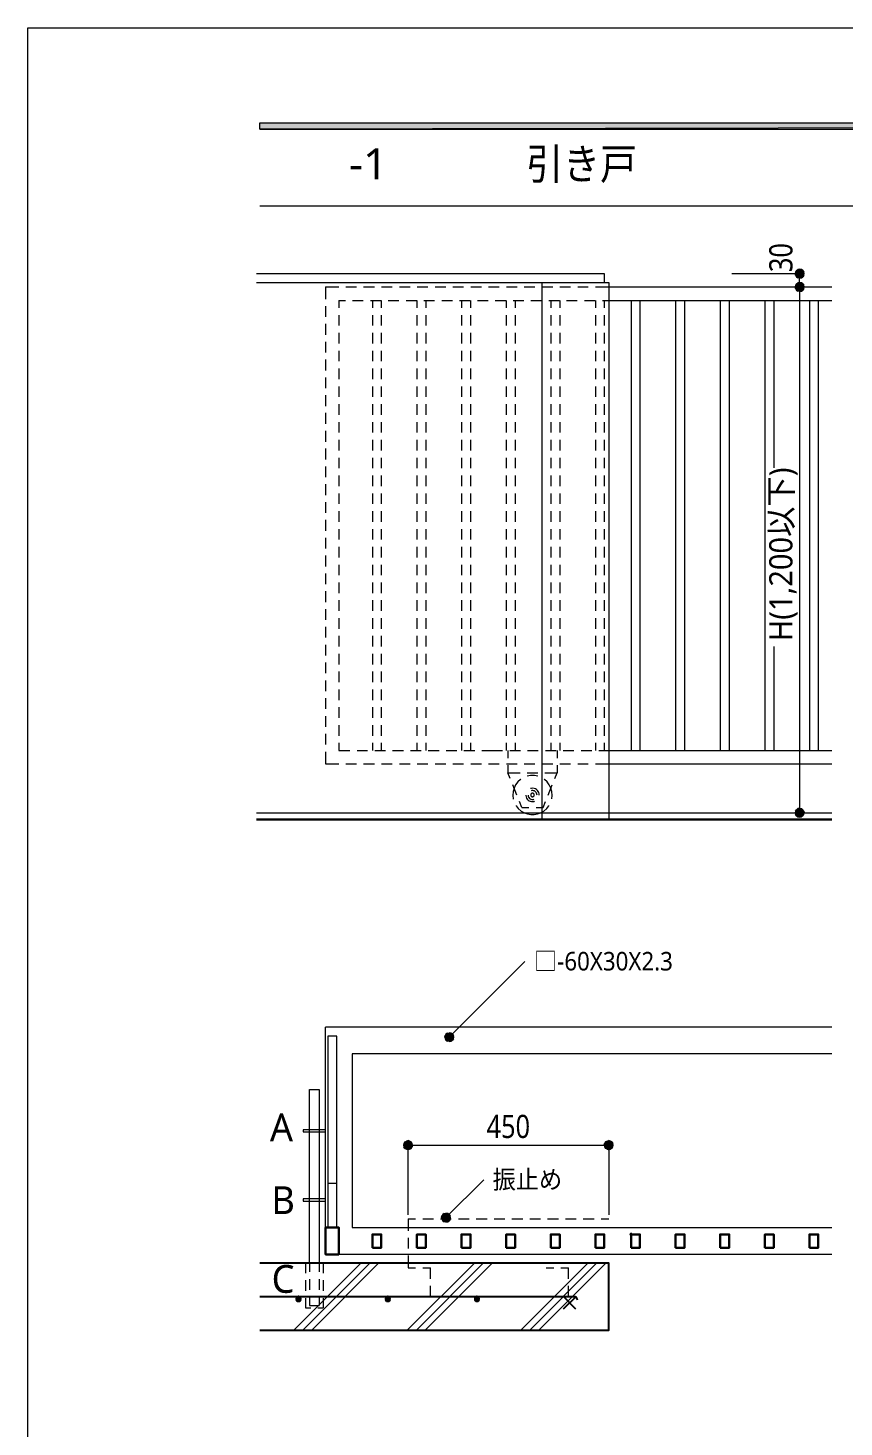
# Model space of a CAD drawing. Header units: millimetres. Extents: x 0 to 420, y 0 to 297.
# Drawn here: x 0.2 to 91.7, y 140 to 297 of the extents above; entities that cross this region are included whole.
import ezdxf
from ezdxf.enums import TextEntityAlignment as Align

# ---------------------------------------------------------------- set-up
doc = ezdxf.new("R2010")
doc.units = ezdxf.units.MM
doc.styles.add('kst32b', font='NotoSansJP-Variable.ttf')

msp = doc.modelspace()

# ---------------------------------------------------------------- hatches: boundary and pattern name
h = msp.add_hatch(color=7)
h.paths.add_polyline_path([(394.17, 285.62), (394.17, 286.32), (26.18, 285.62), (394.17, 285.62)])
h.paths.add_polyline_path([(394.17, 286.32), (26.18, 285.62), (26.18, 286.32), (394.17, 286.32)])
h = msp.add_hatch(color=7)
h.paths.add_polyline_path([(86.23, 269.6), (86.19, 269.41), (86.7, 269.41), (86.23, 269.6)])
h.paths.add_polyline_path([(86.19, 269.41), (86.7, 269.41), (86.23, 269.22), (86.19, 269.41)])
h.paths.add_polyline_path([(86.7, 269.41), (86.23, 269.22), (86.34, 269.05), (86.7, 269.41)])
h = msp.add_hatch(color=7)
h.paths.add_polyline_path([(86.7, 269.9), (86.51, 269.88), (86.7, 269.41), (86.7, 269.9)])
h.paths.add_polyline_path([(86.51, 269.88), (86.7, 269.41), (86.34, 269.77), (86.51, 269.88)])
h.paths.add_polyline_path([(86.7, 269.41), (86.34, 269.77), (86.23, 269.6), (86.7, 269.41)])
h = msp.add_hatch(color=7)
h.paths.add_polyline_path([(86.34, 269.05), (86.51, 268.94), (86.7, 269.41), (86.34, 269.05)])
h.paths.add_polyline_path([(86.51, 268.94), (86.7, 269.41), (86.7, 268.9), (86.51, 268.94)])
h.paths.add_polyline_path([(86.7, 269.41), (86.7, 268.9), (86.89, 268.94), (86.7, 269.41)])
for points in [[(86.89, 269.88), (86.7, 269.9), (86.7, 269.41), (86.89, 269.88)], [(86.89, 268.37), (86.7, 268.41), (86.7, 267.91), (86.89, 268.37)], [(86.51, 208.45), (86.7, 208.41), (86.7, 208.92), (86.51, 208.45)], [(46.95, 183.56), (47.05, 183.39), (47.41, 183.75), (46.95, 183.56)], [(42.33, 171.81), (42.29, 171.62), (42.8, 171.62), (42.33, 171.81)], [(65.76, 171.43), (65.81, 171.62), (65.3, 171.62), (65.76, 171.43)], [(46.59, 163.3), (46.69, 163.13), (47.05, 163.49), (46.59, 163.3)], [(67.8, 161.73), (67.73, 161.71), (67.69, 161.67), (67.67, 161.61), (67.69, 161.54), (67.73, 161.5), (67.8, 161.48), (67.86, 161.5), (67.9, 161.54), (67.92, 161.61), (67.9, 161.67), (67.86, 161.71), (67.8, 161.73)]]:
    msp.add_hatch(color=7).paths.add_polyline_path(points)
h = msp.add_hatch(color=7)
h.paths.add_polyline_path([(87.21, 269.41), (87.16, 269.6), (86.7, 269.41), (87.21, 269.41)])
h.paths.add_polyline_path([(87.16, 269.6), (86.7, 269.41), (87.06, 269.77), (87.16, 269.6)])
h.paths.add_polyline_path([(86.7, 269.41), (87.06, 269.77), (86.89, 269.88), (86.7, 269.41)])
h = msp.add_hatch(color=7)
h.paths.add_polyline_path([(86.89, 268.94), (87.06, 269.05), (86.7, 269.41), (86.89, 268.94)])
h.paths.add_polyline_path([(87.06, 269.05), (86.7, 269.41), (87.16, 269.22), (87.06, 269.05)])
h.paths.add_polyline_path([(86.7, 269.41), (87.16, 269.22), (87.21, 269.41), (86.7, 269.41)])
h = msp.add_hatch(color=7)
h.paths.add_polyline_path([(86.23, 268.1), (86.19, 267.91), (86.7, 267.91), (86.23, 268.1)])
h.paths.add_polyline_path([(86.19, 267.91), (86.7, 267.91), (86.23, 267.72), (86.19, 267.91)])
h.paths.add_polyline_path([(86.7, 267.91), (86.23, 267.72), (86.34, 267.55), (86.7, 267.91)])
h = msp.add_hatch(color=7)
h.paths.add_polyline_path([(86.7, 268.41), (86.51, 268.37), (86.7, 267.91), (86.7, 268.41)])
h.paths.add_polyline_path([(86.51, 268.37), (86.7, 267.91), (86.34, 268.27), (86.51, 268.37)])
h.paths.add_polyline_path([(86.7, 267.91), (86.34, 268.27), (86.23, 268.1), (86.7, 267.91)])
h = msp.add_hatch(color=7)
h.paths.add_polyline_path([(86.34, 267.55), (86.51, 267.44), (86.7, 267.91), (86.34, 267.55)])
h.paths.add_polyline_path([(86.51, 267.44), (86.7, 267.91), (86.7, 267.4), (86.51, 267.44)])
h.paths.add_polyline_path([(86.7, 267.91), (86.7, 267.4), (86.89, 267.44), (86.7, 267.91)])
h = msp.add_hatch(color=7)
h.paths.add_polyline_path([(87.21, 267.91), (87.16, 268.1), (86.7, 267.91), (87.21, 267.91)])
h.paths.add_polyline_path([(87.16, 268.1), (86.7, 267.91), (87.06, 268.27), (87.16, 268.1)])
h.paths.add_polyline_path([(86.7, 267.91), (87.06, 268.27), (86.89, 268.37), (86.7, 267.91)])
h = msp.add_hatch(color=7)
h.paths.add_polyline_path([(86.89, 267.44), (87.06, 267.55), (86.7, 267.91), (86.89, 267.44)])
h.paths.add_polyline_path([(87.06, 267.55), (86.7, 267.91), (87.16, 267.72), (87.06, 267.55)])
h.paths.add_polyline_path([(86.7, 267.91), (87.16, 267.72), (87.21, 267.91), (86.7, 267.91)])
h = msp.add_hatch(color=7)
h.paths.add_polyline_path([(86.51, 209.38), (86.34, 209.25), (86.7, 208.92), (86.51, 209.38)])
h.paths.add_polyline_path([(86.34, 209.25), (86.7, 208.92), (86.23, 209.11), (86.34, 209.25)])
h.paths.add_polyline_path([(86.7, 208.92), (86.23, 209.11), (86.19, 208.92), (86.7, 208.92)])
h = msp.add_hatch(color=7)
h.paths.add_polyline_path([(86.19, 208.92), (86.23, 208.72), (86.7, 208.92), (86.19, 208.92)])
h.paths.add_polyline_path([(86.23, 208.72), (86.7, 208.92), (86.34, 208.56), (86.23, 208.72)])
h.paths.add_polyline_path([(86.7, 208.92), (86.34, 208.56), (86.51, 208.45), (86.7, 208.92)])
h = msp.add_hatch(color=7)
h.paths.add_polyline_path([(87.06, 209.25), (86.89, 209.38), (86.7, 208.92), (87.06, 209.25)])
h.paths.add_polyline_path([(86.89, 209.38), (86.7, 208.92), (86.7, 209.4), (86.89, 209.38)])
h.paths.add_polyline_path([(86.7, 208.92), (86.7, 209.4), (86.51, 209.38), (86.7, 208.92)])
h = msp.add_hatch(color=7)
h.paths.add_polyline_path([(87.16, 208.72), (87.21, 208.92), (86.7, 208.92), (87.16, 208.72)])
h.paths.add_polyline_path([(87.21, 208.92), (86.7, 208.92), (87.16, 209.11), (87.21, 208.92)])
h.paths.add_polyline_path([(86.7, 208.92), (87.16, 209.11), (87.06, 209.25), (86.7, 208.92)])
h = msp.add_hatch(color=7)
h.paths.add_polyline_path([(86.7, 208.41), (86.89, 208.45), (86.7, 208.92), (86.7, 208.41)])
h.paths.add_polyline_path([(86.89, 208.45), (86.7, 208.92), (87.06, 208.56), (86.89, 208.45)])
h.paths.add_polyline_path([(86.7, 208.92), (87.06, 208.56), (87.16, 208.72), (86.7, 208.92)])
h = msp.add_hatch(color=7)
h.paths.add_polyline_path([(47.05, 184.09), (46.95, 183.94), (47.41, 183.75), (47.05, 184.09)])
h.paths.add_polyline_path([(46.95, 183.94), (47.41, 183.75), (46.91, 183.75), (46.95, 183.94)])
h.paths.add_polyline_path([(47.41, 183.75), (46.91, 183.75), (46.95, 183.56), (47.41, 183.75)])
h = msp.add_hatch(color=7)
h.paths.add_polyline_path([(47.6, 184.19), (47.41, 184.23), (47.41, 183.75), (47.6, 184.19)])
h.paths.add_polyline_path([(47.41, 184.23), (47.41, 183.75), (47.22, 184.19), (47.41, 184.23)])
h.paths.add_polyline_path([(47.41, 183.75), (47.22, 184.19), (47.05, 184.09), (47.41, 183.75)])
h = msp.add_hatch(color=7)
h.paths.add_polyline_path([(47.05, 183.39), (47.22, 183.28), (47.41, 183.75), (47.05, 183.39)])
h.paths.add_polyline_path([(47.22, 183.28), (47.41, 183.75), (47.41, 183.24), (47.22, 183.28)])
h.paths.add_polyline_path([(47.41, 183.75), (47.41, 183.24), (47.6, 183.28), (47.41, 183.75)])
h = msp.add_hatch(color=7)
h.paths.add_polyline_path([(47.92, 183.75), (47.88, 183.94), (47.41, 183.75), (47.92, 183.75)])
h.paths.add_polyline_path([(47.88, 183.94), (47.41, 183.75), (47.77, 184.09), (47.88, 183.94)])
h.paths.add_polyline_path([(47.41, 183.75), (47.77, 184.09), (47.6, 184.19), (47.41, 183.75)])
h = msp.add_hatch(color=7)
h.paths.add_polyline_path([(47.6, 183.28), (47.77, 183.39), (47.41, 183.75), (47.6, 183.28)])
h.paths.add_polyline_path([(47.77, 183.39), (47.41, 183.75), (47.88, 183.56), (47.77, 183.39)])
h.paths.add_polyline_path([(47.41, 183.75), (47.88, 183.56), (47.92, 183.75), (47.41, 183.75)])
h = msp.add_hatch(color=7)
h.paths.add_polyline_path([(42.29, 171.62), (42.33, 171.43), (42.8, 171.62), (42.29, 171.62)])
h.paths.add_polyline_path([(42.33, 171.43), (42.8, 171.62), (42.44, 171.26), (42.33, 171.43)])
h.paths.add_polyline_path([(42.8, 171.62), (42.44, 171.26), (42.61, 171.15), (42.8, 171.62)])
h = msp.add_hatch(color=7)
h.paths.add_polyline_path([(42.8, 172.13), (42.61, 172.08), (42.8, 171.62), (42.8, 172.13)])
h.paths.add_polyline_path([(42.61, 172.08), (42.8, 171.62), (42.44, 171.98), (42.61, 172.08)])
h.paths.add_polyline_path([(42.8, 171.62), (42.44, 171.98), (42.33, 171.81), (42.8, 171.62)])
h = msp.add_hatch(color=7)
h.paths.add_polyline_path([(42.61, 171.15), (42.8, 171.11), (42.8, 171.62), (42.61, 171.15)])
h.paths.add_polyline_path([(42.8, 171.11), (42.8, 171.62), (42.99, 171.15), (42.8, 171.11)])
h.paths.add_polyline_path([(42.8, 171.62), (42.99, 171.15), (43.16, 171.26), (42.8, 171.62)])
h = msp.add_hatch(color=7)
h.paths.add_polyline_path([(43.26, 171.81), (43.16, 171.98), (42.8, 171.62), (43.26, 171.81)])
h.paths.add_polyline_path([(43.16, 171.98), (42.8, 171.62), (42.99, 172.08), (43.16, 171.98)])
h.paths.add_polyline_path([(42.8, 171.62), (42.99, 172.08), (42.8, 172.13), (42.8, 171.62)])
h = msp.add_hatch(color=7)
h.paths.add_polyline_path([(43.16, 171.26), (43.26, 171.43), (42.8, 171.62), (43.16, 171.26)])
h.paths.add_polyline_path([(43.26, 171.43), (42.8, 171.62), (43.31, 171.62), (43.26, 171.43)])
h.paths.add_polyline_path([(42.8, 171.62), (43.31, 171.62), (43.26, 171.81), (42.8, 171.62)])
h = msp.add_hatch(color=7)
h.paths.add_polyline_path([(64.94, 171.98), (64.83, 171.81), (65.3, 171.62), (64.94, 171.98)])
h.paths.add_polyline_path([(64.83, 171.81), (65.3, 171.62), (64.79, 171.62), (64.83, 171.81)])
h.paths.add_polyline_path([(65.3, 171.62), (64.79, 171.62), (64.83, 171.43), (65.3, 171.62)])
h = msp.add_hatch(color=7)
h.paths.add_polyline_path([(64.83, 171.43), (64.94, 171.26), (65.3, 171.62), (64.83, 171.43)])
h.paths.add_polyline_path([(64.94, 171.26), (65.3, 171.62), (65.11, 171.15), (64.94, 171.26)])
h.paths.add_polyline_path([(65.3, 171.62), (65.11, 171.15), (65.3, 171.11), (65.3, 171.62)])
h = msp.add_hatch(color=7)
h.paths.add_polyline_path([(65.49, 172.08), (65.3, 172.13), (65.3, 171.62), (65.49, 172.08)])
h.paths.add_polyline_path([(65.3, 172.13), (65.3, 171.62), (65.11, 172.08), (65.3, 172.13)])
h.paths.add_polyline_path([(65.3, 171.62), (65.11, 172.08), (64.94, 171.98), (65.3, 171.62)])
h = msp.add_hatch(color=7)
h.paths.add_polyline_path([(65.81, 171.62), (65.76, 171.81), (65.3, 171.62), (65.81, 171.62)])
h.paths.add_polyline_path([(65.76, 171.81), (65.3, 171.62), (65.66, 171.98), (65.76, 171.81)])
h.paths.add_polyline_path([(65.3, 171.62), (65.66, 171.98), (65.49, 172.08), (65.3, 171.62)])
h = msp.add_hatch(color=7)
h.paths.add_polyline_path([(65.3, 171.11), (65.49, 171.15), (65.3, 171.62), (65.3, 171.11)])
h.paths.add_polyline_path([(65.49, 171.15), (65.3, 171.62), (65.66, 171.26), (65.49, 171.15)])
h.paths.add_polyline_path([(65.3, 171.62), (65.66, 171.26), (65.76, 171.43), (65.3, 171.62)])
h = msp.add_hatch(color=7)
h.paths.add_polyline_path([(46.69, 163.85), (46.59, 163.68), (47.05, 163.49), (46.69, 163.85)])
h.paths.add_polyline_path([(46.59, 163.68), (47.05, 163.49), (46.55, 163.49), (46.59, 163.68)])
h.paths.add_polyline_path([(47.05, 163.49), (46.55, 163.49), (46.59, 163.3), (47.05, 163.49)])
h = msp.add_hatch(color=7)
h.paths.add_polyline_path([(47.24, 163.96), (47.05, 164), (47.05, 163.49), (47.24, 163.96)])
h.paths.add_polyline_path([(47.05, 164), (47.05, 163.49), (46.86, 163.96), (47.05, 164)])
h.paths.add_polyline_path([(47.05, 163.49), (46.86, 163.96), (46.69, 163.85), (47.05, 163.49)])
h = msp.add_hatch(color=7)
h.paths.add_polyline_path([(46.69, 163.13), (46.86, 163.03), (47.05, 163.49), (46.69, 163.13)])
h.paths.add_polyline_path([(46.86, 163.03), (47.05, 163.49), (47.05, 162.98), (46.86, 163.03)])
h.paths.add_polyline_path([(47.05, 163.49), (47.05, 162.98), (47.24, 163.03), (47.05, 163.49)])
h = msp.add_hatch(color=7)
h.paths.add_polyline_path([(47.54, 163.49), (47.52, 163.68), (47.05, 163.49), (47.54, 163.49)])
h.paths.add_polyline_path([(47.52, 163.68), (47.05, 163.49), (47.39, 163.85), (47.52, 163.68)])
h.paths.add_polyline_path([(47.05, 163.49), (47.39, 163.85), (47.24, 163.96), (47.05, 163.49)])
h = msp.add_hatch(color=7)
h.paths.add_polyline_path([(47.24, 163.03), (47.39, 163.13), (47.05, 163.49), (47.24, 163.03)])
h.paths.add_polyline_path([(47.39, 163.13), (47.05, 163.49), (47.52, 163.3), (47.39, 163.13)])
h.paths.add_polyline_path([(47.05, 163.49), (47.52, 163.3), (47.54, 163.49), (47.05, 163.49)])
h = msp.add_hatch(color=7)
h.paths.add_polyline_path([(30.52, 154.66), (30.37, 154.62), (30.52, 154.37), (30.52, 154.66)])
h.paths.add_polyline_path([(30.37, 154.62), (30.52, 154.37), (30.27, 154.52), (30.37, 154.62)])
h.paths.add_polyline_path([(30.52, 154.37), (30.27, 154.52), (30.23, 154.37), (30.52, 154.37)])
h = msp.add_hatch(color=7)
h.paths.add_polyline_path([(30.23, 154.37), (30.27, 154.22), (30.52, 154.37), (30.23, 154.37)])
h.paths.add_polyline_path([(30.27, 154.22), (30.52, 154.37), (30.37, 154.09), (30.27, 154.22)])
h.paths.add_polyline_path([(30.52, 154.37), (30.37, 154.09), (30.52, 154.07), (30.52, 154.37)])
h = msp.add_hatch(color=7)
h.paths.add_polyline_path([(30.82, 154.37), (30.78, 154.52), (30.52, 154.37), (30.82, 154.37)])
h.paths.add_polyline_path([(30.78, 154.52), (30.52, 154.37), (30.67, 154.62), (30.78, 154.52)])
h.paths.add_polyline_path([(30.52, 154.37), (30.67, 154.62), (30.52, 154.66), (30.52, 154.37)])
h = msp.add_hatch(color=7)
h.paths.add_polyline_path([(30.52, 154.07), (30.67, 154.09), (30.52, 154.37), (30.52, 154.07)])
h.paths.add_polyline_path([(30.67, 154.09), (30.52, 154.37), (30.78, 154.22), (30.67, 154.09)])
h.paths.add_polyline_path([(30.52, 154.37), (30.78, 154.22), (30.82, 154.37), (30.52, 154.37)])
h = msp.add_hatch(color=7)
h.paths.add_polyline_path([(40.53, 154.66), (40.39, 154.62), (40.53, 154.37), (40.53, 154.66)])
h.paths.add_polyline_path([(40.39, 154.62), (40.53, 154.37), (40.26, 154.52), (40.39, 154.62)])
h.paths.add_polyline_path([(40.53, 154.37), (40.26, 154.52), (40.22, 154.37), (40.53, 154.37)])
h = msp.add_hatch(color=7)
h.paths.add_polyline_path([(40.22, 154.37), (40.26, 154.22), (40.53, 154.37), (40.22, 154.37)])
h.paths.add_polyline_path([(40.26, 154.22), (40.53, 154.37), (40.39, 154.09), (40.26, 154.22)])
h.paths.add_polyline_path([(40.53, 154.37), (40.39, 154.09), (40.53, 154.07), (40.53, 154.37)])
h = msp.add_hatch(color=7)
h.paths.add_polyline_path([(40.83, 154.37), (40.79, 154.52), (40.53, 154.37), (40.83, 154.37)])
h.paths.add_polyline_path([(40.79, 154.52), (40.53, 154.37), (40.68, 154.62), (40.79, 154.52)])
h.paths.add_polyline_path([(40.53, 154.37), (40.68, 154.62), (40.53, 154.66), (40.53, 154.37)])
h = msp.add_hatch(color=7)
h.paths.add_polyline_path([(40.53, 154.07), (40.68, 154.09), (40.53, 154.37), (40.53, 154.07)])
h.paths.add_polyline_path([(40.68, 154.09), (40.53, 154.37), (40.79, 154.22), (40.68, 154.09)])
h.paths.add_polyline_path([(40.53, 154.37), (40.79, 154.22), (40.83, 154.37), (40.53, 154.37)])
h = msp.add_hatch(color=7)
h.paths.add_polyline_path([(50.52, 154.66), (50.38, 154.62), (50.52, 154.37), (50.52, 154.66)])
h.paths.add_polyline_path([(50.38, 154.62), (50.52, 154.37), (50.27, 154.52), (50.38, 154.62)])
h.paths.add_polyline_path([(50.52, 154.37), (50.27, 154.52), (50.23, 154.37), (50.52, 154.37)])
h = msp.add_hatch(color=7)
h.paths.add_polyline_path([(50.23, 154.37), (50.27, 154.22), (50.52, 154.37), (50.23, 154.37)])
h.paths.add_polyline_path([(50.27, 154.22), (50.52, 154.37), (50.38, 154.09), (50.27, 154.22)])
h.paths.add_polyline_path([(50.52, 154.37), (50.38, 154.09), (50.52, 154.07), (50.52, 154.37)])
h = msp.add_hatch(color=7)
h.paths.add_polyline_path([(50.82, 154.37), (50.78, 154.52), (50.52, 154.37), (50.82, 154.37)])
h.paths.add_polyline_path([(50.78, 154.52), (50.52, 154.37), (50.67, 154.62), (50.78, 154.52)])
h.paths.add_polyline_path([(50.52, 154.37), (50.67, 154.62), (50.52, 154.66), (50.52, 154.37)])
h = msp.add_hatch(color=7)
h.paths.add_polyline_path([(50.52, 154.07), (50.67, 154.09), (50.52, 154.37), (50.52, 154.07)])
h.paths.add_polyline_path([(50.67, 154.09), (50.52, 154.37), (50.78, 154.22), (50.67, 154.09)])
h.paths.add_polyline_path([(50.52, 154.37), (50.78, 154.22), (50.82, 154.37), (50.52, 154.37)])

# ---------------------------------------------------------------- linework, layer by layer
at = {"lineweight": 13}
for points in [[(0.19, 0), (0.19, 296.97), (420.16, 296.97), (420.16, 0)], [(56.94, 210.9), (56.94, 210.95), (56.94, 210.99), (56.92, 211.01), (56.9, 211.05), (56.87, 211.07), (56.83, 211.1), (56.79, 211.1), (56.75, 211.12), (56.73, 211.12), (56.68, 211.1), (56.64, 211.07), (56.62, 211.05), (56.6, 211.03), (56.58, 211.01), (56.56, 210.97), (56.56, 210.93), (56.56, 210.88), (56.56, 210.86), (56.58, 210.82), (56.6, 210.78), (56.62, 210.76), (56.64, 210.74), (56.68, 210.71), (56.73, 210.71), (56.75, 210.71), (56.79, 210.71), (56.83, 210.74), (56.87, 210.74), (56.9, 210.78), (56.92, 210.8), (56.94, 210.84), (56.94, 210.86)]]:
    msp.add_lwpolyline(points, close=True, dxfattribs=at)
at = {"lineweight": 0}
for points in [[(394.17, 285.62), (394.17, 286.32), (26.18, 285.62)], [(394.17, 286.32), (26.18, 285.62), (26.18, 286.32)], [(86.23, 269.6), (86.19, 269.41), (86.7, 269.41)], [(86.19, 269.41), (86.7, 269.41), (86.23, 269.22)], [(86.7, 269.41), (86.34, 269.77), (86.23, 269.6)], [(86.7, 269.41), (86.23, 269.22), (86.34, 269.05)], [(86.51, 269.88), (86.7, 269.41), (86.34, 269.77)], [(86.34, 269.05), (86.51, 268.94), (86.7, 269.41)], [(86.7, 269.9), (86.51, 269.88), (86.7, 269.41)], [(86.51, 268.94), (86.7, 269.41), (86.7, 268.9)], [(86.89, 269.88), (86.7, 269.9), (86.7, 269.41)], [(86.7, 269.41), (87.06, 269.77), (86.89, 269.88)], [(87.16, 269.6), (86.7, 269.41), (87.06, 269.77)], [(87.21, 269.41), (87.16, 269.6), (86.7, 269.41)], [(86.7, 269.41), (86.7, 268.9), (86.89, 268.94)], [(86.89, 268.94), (87.06, 269.05), (86.7, 269.41)], [(87.06, 269.05), (86.7, 269.41), (87.16, 269.22)], [(86.7, 269.41), (87.16, 269.22), (87.21, 269.41)], [(86.23, 268.1), (86.19, 267.91), (86.7, 267.91)], [(86.19, 267.91), (86.7, 267.91), (86.23, 267.72)], [(86.7, 267.91), (86.34, 268.27), (86.23, 268.1)], [(86.7, 267.91), (86.23, 267.72), (86.34, 267.55)], [(86.51, 268.37), (86.7, 267.91), (86.34, 268.27)], [(86.34, 267.55), (86.51, 267.44), (86.7, 267.91)], [(86.7, 268.41), (86.51, 268.37), (86.7, 267.91)], [(86.51, 267.44), (86.7, 267.91), (86.7, 267.4)], [(86.89, 268.37), (86.7, 268.41), (86.7, 267.91)], [(86.7, 267.91), (87.06, 268.27), (86.89, 268.37)], [(87.16, 268.1), (86.7, 267.91), (87.06, 268.27)], [(87.21, 267.91), (87.16, 268.1), (86.7, 267.91)], [(86.7, 267.91), (86.7, 267.4), (86.89, 267.44)], [(86.89, 267.44), (87.06, 267.55), (86.7, 267.91)], [(87.06, 267.55), (86.7, 267.91), (87.16, 267.72)], [(86.7, 267.91), (87.16, 267.72), (87.21, 267.91)], [(86.7, 208.92), (86.23, 209.11), (86.19, 208.92)], [(86.19, 208.92), (86.23, 208.72), (86.7, 208.92)], [(86.34, 209.25), (86.7, 208.92), (86.23, 209.11)], [(86.23, 208.72), (86.7, 208.92), (86.34, 208.56)], [(86.51, 209.38), (86.34, 209.25), (86.7, 208.92)], [(86.7, 208.92), (86.34, 208.56), (86.51, 208.45)], [(86.7, 208.92), (86.7, 209.4), (86.51, 209.38)], [(86.51, 208.45), (86.7, 208.41), (86.7, 208.92)], [(86.89, 209.38), (86.7, 208.92), (86.7, 209.4)], [(87.06, 209.25), (86.89, 209.38), (86.7, 208.92)], [(86.7, 208.92), (87.16, 209.11), (87.06, 209.25)], [(87.21, 208.92), (86.7, 208.92), (87.16, 209.11)], [(86.7, 208.41), (86.89, 208.45), (86.7, 208.92)], [(86.89, 208.45), (86.7, 208.92), (87.06, 208.56)], [(86.7, 208.92), (87.06, 208.56), (87.16, 208.72)], [(87.16, 208.72), (87.21, 208.92), (86.7, 208.92)], [(46.95, 183.94), (47.41, 183.75), (46.91, 183.75)], [(47.41, 183.75), (46.91, 183.75), (46.95, 183.56)], [(47.05, 184.09), (46.95, 183.94), (47.41, 183.75)], [(46.95, 183.56), (47.05, 183.39), (47.41, 183.75)], [(47.41, 183.75), (47.22, 184.19), (47.05, 184.09)], [(47.05, 183.39), (47.22, 183.28), (47.41, 183.75)], [(47.41, 184.23), (47.41, 183.75), (47.22, 184.19)], [(47.22, 183.28), (47.41, 183.75), (47.41, 183.24)], [(47.6, 184.19), (47.41, 184.23), (47.41, 183.75)], [(47.41, 183.75), (47.77, 184.09), (47.6, 184.19)], [(47.88, 183.94), (47.41, 183.75), (47.77, 184.09)], [(47.92, 183.75), (47.88, 183.94), (47.41, 183.75)], [(47.41, 183.75), (47.41, 183.24), (47.6, 183.28)], [(47.6, 183.28), (47.77, 183.39), (47.41, 183.75)], [(47.77, 183.39), (47.41, 183.75), (47.88, 183.56)], [(47.41, 183.75), (47.88, 183.56), (47.92, 183.75)], [(42.33, 171.81), (42.29, 171.62), (42.8, 171.62)], [(42.29, 171.62), (42.33, 171.43), (42.8, 171.62)], [(42.8, 171.62), (42.44, 171.98), (42.33, 171.81)], [(42.33, 171.43), (42.8, 171.62), (42.44, 171.26)], [(42.61, 172.08), (42.8, 171.62), (42.44, 171.98)], [(42.8, 171.62), (42.44, 171.26), (42.61, 171.15)], [(42.8, 172.13), (42.61, 172.08), (42.8, 171.62)], [(42.61, 171.15), (42.8, 171.11), (42.8, 171.62)], [(42.8, 171.62), (42.99, 172.08), (42.8, 172.13)], [(43.16, 171.98), (42.8, 171.62), (42.99, 172.08)], [(43.26, 171.81), (43.16, 171.98), (42.8, 171.62)], [(42.8, 171.62), (43.31, 171.62), (43.26, 171.81)], [(42.8, 171.11), (42.8, 171.62), (42.99, 171.15)], [(42.8, 171.62), (42.99, 171.15), (43.16, 171.26)], [(43.16, 171.26), (43.26, 171.43), (42.8, 171.62)], [(43.26, 171.43), (42.8, 171.62), (43.31, 171.62)], [(64.83, 171.81), (65.3, 171.62), (64.79, 171.62)], [(65.3, 171.62), (64.79, 171.62), (64.83, 171.43)], [(64.94, 171.98), (64.83, 171.81), (65.3, 171.62)], [(64.83, 171.43), (64.94, 171.26), (65.3, 171.62)], [(65.3, 171.62), (65.11, 172.08), (64.94, 171.98)], [(64.94, 171.26), (65.3, 171.62), (65.11, 171.15)], [(65.3, 172.13), (65.3, 171.62), (65.11, 172.08)], [(65.3, 171.62), (65.11, 171.15), (65.3, 171.11)], [(65.49, 172.08), (65.3, 172.13), (65.3, 171.62)], [(65.3, 171.62), (65.66, 171.98), (65.49, 172.08)], [(65.76, 171.81), (65.3, 171.62), (65.66, 171.98)], [(65.81, 171.62), (65.76, 171.81), (65.3, 171.62)], [(65.3, 171.11), (65.49, 171.15), (65.3, 171.62)], [(65.49, 171.15), (65.3, 171.62), (65.66, 171.26)], [(65.3, 171.62), (65.66, 171.26), (65.76, 171.43)], [(65.76, 171.43), (65.81, 171.62), (65.3, 171.62)], [(46.59, 163.68), (47.05, 163.49), (46.55, 163.49)], [(47.05, 163.49), (46.55, 163.49), (46.59, 163.3)], [(46.69, 163.85), (46.59, 163.68), (47.05, 163.49)], [(46.59, 163.3), (46.69, 163.13), (47.05, 163.49)], [(47.05, 163.49), (46.86, 163.96), (46.69, 163.85)], [(46.69, 163.13), (46.86, 163.03), (47.05, 163.49)], [(47.05, 164), (47.05, 163.49), (46.86, 163.96)], [(46.86, 163.03), (47.05, 163.49), (47.05, 162.98)], [(47.24, 163.96), (47.05, 164), (47.05, 163.49)], [(47.05, 163.49), (47.39, 163.85), (47.24, 163.96)], [(47.52, 163.68), (47.05, 163.49), (47.39, 163.85)], [(47.54, 163.49), (47.52, 163.68), (47.05, 163.49)], [(47.05, 163.49), (47.05, 162.98), (47.24, 163.03)], [(47.24, 163.03), (47.39, 163.13), (47.05, 163.49)], [(47.39, 163.13), (47.05, 163.49), (47.52, 163.3)], [(47.05, 163.49), (47.52, 163.3), (47.54, 163.49)], [(67.8, 161.73), (67.73, 161.71), (67.69, 161.67), (67.67, 161.61), (67.69, 161.54), (67.73, 161.5), (67.8, 161.48), (67.86, 161.5), (67.9, 161.54), (67.92, 161.61), (67.9, 161.67), (67.86, 161.71)], [(30.52, 154.37), (30.27, 154.52), (30.23, 154.37)], [(30.23, 154.37), (30.27, 154.22), (30.52, 154.37)], [(30.37, 154.62), (30.52, 154.37), (30.27, 154.52)], [(30.27, 154.22), (30.52, 154.37), (30.37, 154.09)], [(30.52, 154.66), (30.37, 154.62), (30.52, 154.37)], [(30.52, 154.37), (30.37, 154.09), (30.52, 154.07)], [(30.52, 154.37), (30.67, 154.62), (30.52, 154.66)], [(30.78, 154.52), (30.52, 154.37), (30.67, 154.62)], [(30.82, 154.37), (30.78, 154.52), (30.52, 154.37)], [(30.52, 154.07), (30.67, 154.09), (30.52, 154.37)], [(30.67, 154.09), (30.52, 154.37), (30.78, 154.22)], [(30.52, 154.37), (30.78, 154.22), (30.82, 154.37)], [(40.53, 154.37), (40.26, 154.52), (40.22, 154.37)], [(40.22, 154.37), (40.26, 154.22), (40.53, 154.37)], [(40.39, 154.62), (40.53, 154.37), (40.26, 154.52)], [(40.26, 154.22), (40.53, 154.37), (40.39, 154.09)], [(40.53, 154.66), (40.39, 154.62), (40.53, 154.37)], [(40.53, 154.37), (40.39, 154.09), (40.53, 154.07)], [(40.53, 154.37), (40.68, 154.62), (40.53, 154.66)], [(40.79, 154.52), (40.53, 154.37), (40.68, 154.62)], [(40.83, 154.37), (40.79, 154.52), (40.53, 154.37)], [(40.53, 154.07), (40.68, 154.09), (40.53, 154.37)], [(40.68, 154.09), (40.53, 154.37), (40.79, 154.22)], [(40.53, 154.37), (40.79, 154.22), (40.83, 154.37)], [(50.52, 154.37), (50.27, 154.52), (50.23, 154.37)], [(50.23, 154.37), (50.27, 154.22), (50.52, 154.37)], [(50.38, 154.62), (50.52, 154.37), (50.27, 154.52)], [(50.27, 154.22), (50.52, 154.37), (50.38, 154.09)], [(50.52, 154.66), (50.38, 154.62), (50.52, 154.37)], [(50.52, 154.37), (50.38, 154.09), (50.52, 154.07)], [(50.52, 154.37), (50.67, 154.62), (50.52, 154.66)], [(50.78, 154.52), (50.52, 154.37), (50.67, 154.62)], [(50.82, 154.37), (50.78, 154.52), (50.52, 154.37)], [(50.52, 154.07), (50.67, 154.09), (50.52, 154.37)], [(50.67, 154.09), (50.52, 154.37), (50.78, 154.22)], [(50.52, 154.37), (50.78, 154.22), (50.82, 154.37)]]:
    msp.add_lwpolyline(points, close=True, dxfattribs=at)
at = {"lineweight": 13}
for points in [[(394.17, 276.99), (26.18, 276.99)], [(25.8, 269.41), (64.79, 269.41)], [(64.79, 269.41), (64.79, 268.41)], [(79.1, 269.41), (86.7, 269.41)], [(86.7, 267.91), (86.7, 269.41)], [(25.8, 268.41), (65.3, 268.41)], [(33.55, 267.91), (35.03, 267.91)], [(33.55, 267.91), (33.55, 266.55)], [(35.81, 267.91), (37.02, 267.91)], [(37.82, 267.91), (39.03, 267.91)], [(39.81, 267.91), (41.02, 267.91)], [(41.83, 267.91), (43.03, 267.91)], [(43.82, 267.91), (45.02, 267.91)], [(45.83, 267.91), (47.03, 267.91)], [(47.82, 267.91), (49.02, 267.91)], [(49.83, 267.91), (51.03, 267.91)], [(51.82, 267.91), (53.02, 267.91)], [(53.83, 267.91), (55.03, 267.91)], [(55.82, 267.91), (57.02, 267.91)], [(57.81, 268.41), (57.81, 208.15)], [(57.83, 267.91), (59.03, 267.91)], [(59.82, 267.91), (61.02, 267.91)], [(61.83, 267.91), (63.01, 267.91)], [(63.82, 267.91), (65.3, 267.91)], [(65.3, 268.41), (65.3, 208.15)], [(65.3, 267.91), (90.3, 267.91)], [(86.7, 267.91), (86.7, 208.92)], [(33.55, 265.75), (33.55, 264.56)], [(35.05, 266.4), (35.77, 266.4)], [(35.05, 266.4), (35.05, 265.56)], [(36.58, 266.4), (37.78, 266.4)], [(38.57, 266.4), (39.77, 266.4)], [(38.8, 266.4), (38.8, 265.56)], [(39.79, 266.4), (39.79, 265.56)], [(40.58, 266.4), (41.78, 266.4)], [(42.57, 266.4), (43.77, 266.4)], [(43.79, 266.4), (43.79, 265.56)], [(44.58, 266.4), (45.78, 266.4)], [(44.79, 266.4), (44.79, 265.56)], [(46.57, 266.4), (47.77, 266.4)], [(48.58, 266.4), (49.78, 266.4)], [(48.79, 266.4), (48.79, 265.56)], [(49.81, 266.4), (49.81, 265.56)], [(50.57, 266.4), (51.77, 266.4)], [(52.58, 266.4), (53.76, 266.4)], [(53.81, 266.4), (53.81, 265.56)], [(54.57, 266.4), (55.77, 266.4)], [(54.8, 266.4), (54.8, 265.56)], [(56.58, 266.4), (57.76, 266.4)], [(58.57, 266.4), (59.77, 266.4)], [(58.8, 266.4), (58.8, 265.56)], [(59.8, 266.4), (59.8, 265.56)], [(60.58, 266.4), (61.76, 266.4)], [(62.57, 266.4), (63.78, 266.4)], [(63.8, 266.4), (63.8, 265.56)], [(64.58, 266.4), (65.3, 266.4)], [(64.79, 266.4), (64.79, 265.56)], [(65.3, 266.4), (90.3, 266.4)], [(67.8, 266.4), (67.8, 215.9)], [(68.79, 266.4), (68.79, 215.9)], [(72.79, 266.4), (72.79, 215.9)], [(73.81, 266.4), (73.81, 215.9)], [(77.79, 266.4), (77.79, 215.9)], [(78.8, 266.4), (78.8, 215.9)], [(82.8, 266.4), (82.8, 215.9)], [(83.8, 266.4), (83.8, 247.63)], [(87.8, 266.4), (87.8, 215.9)], [(88.79, 266.4), (88.79, 215.9)], [(33.55, 263.76), (33.55, 262.55)], [(35.05, 264.75), (35.05, 263.57)], [(38.8, 264.75), (38.8, 263.57)], [(39.79, 264.75), (39.79, 263.57)], [(43.79, 264.75), (43.79, 263.57)], [(44.79, 264.75), (44.79, 263.57)], [(48.79, 264.75), (48.79, 263.57)], [(49.81, 264.75), (49.81, 263.57)], [(53.81, 264.75), (53.81, 263.57)], [(54.8, 264.75), (54.8, 263.57)], [(58.8, 264.75), (58.8, 263.57)], [(59.8, 264.75), (59.8, 263.57)], [(63.8, 264.75), (63.8, 263.57)], [(64.79, 264.75), (64.79, 263.57)], [(35.05, 262.76), (35.05, 261.56)], [(38.8, 262.76), (38.8, 261.56)], [(39.79, 262.76), (39.79, 261.56)], [(43.79, 262.76), (43.79, 261.56)], [(44.79, 262.76), (44.79, 261.56)], [(48.79, 262.76), (48.79, 261.56)], [(49.81, 262.76), (49.81, 261.56)], [(53.81, 262.76), (53.81, 261.56)], [(54.8, 262.76), (54.8, 261.56)], [(58.8, 262.76), (58.8, 261.56)], [(59.8, 262.76), (59.8, 261.56)], [(63.8, 262.76), (63.8, 261.56)], [(64.79, 262.76), (64.79, 261.56)], [(33.55, 261.75), (33.55, 260.56)], [(35.05, 260.75), (35.05, 259.57)], [(38.8, 260.75), (38.8, 259.57)], [(39.79, 260.75), (39.79, 259.57)], [(43.79, 260.75), (43.79, 259.57)], [(44.79, 260.75), (44.79, 259.57)], [(48.79, 260.75), (48.79, 259.57)], [(49.81, 260.75), (49.81, 259.57)], [(53.81, 260.75), (53.81, 259.57)], [(54.8, 260.75), (54.8, 259.57)], [(58.8, 260.75), (58.8, 259.57)], [(59.8, 260.75), (59.8, 259.57)], [(63.8, 260.75), (63.8, 259.57)], [(64.79, 260.75), (64.79, 259.57)], [(33.55, 259.76), (33.55, 258.55)], [(33.55, 257.77), (33.55, 256.56)], [(35.05, 258.76), (35.05, 257.56)], [(38.8, 258.76), (38.8, 257.56)], [(39.79, 258.76), (39.79, 257.56)], [(43.79, 258.76), (43.79, 257.56)], [(44.79, 258.76), (44.79, 257.56)], [(48.79, 258.76), (48.79, 257.56)], [(49.81, 258.76), (49.81, 257.56)], [(53.81, 258.76), (53.81, 257.56)], [(54.8, 258.76), (54.8, 257.56)], [(58.8, 258.76), (58.8, 257.56)], [(59.8, 258.76), (59.8, 257.56)], [(63.8, 258.76), (63.8, 257.56)], [(64.79, 258.76), (64.79, 257.56)], [(35.05, 256.75), (35.05, 255.57)], [(38.8, 256.75), (38.8, 255.57)], [(39.79, 256.75), (39.79, 255.57)], [(43.79, 256.75), (43.79, 255.57)], [(44.79, 256.75), (44.79, 255.57)], [(48.79, 256.75), (48.79, 255.57)], [(49.81, 256.75), (49.81, 255.57)], [(53.81, 256.75), (53.81, 255.57)], [(54.8, 256.75), (54.8, 255.57)], [(58.8, 256.75), (58.8, 255.57)], [(59.8, 256.75), (59.8, 255.57)], [(63.8, 256.75), (63.8, 255.57)], [(64.79, 256.75), (64.79, 255.57)], [(33.55, 255.76), (33.55, 254.55)], [(35.05, 254.76), (35.05, 253.56)], [(38.8, 254.76), (38.8, 253.56)], [(39.79, 254.76), (39.79, 253.56)], [(43.79, 254.76), (43.79, 253.56)], [(44.79, 254.76), (44.79, 253.56)], [(48.79, 254.76), (48.79, 253.56)], [(49.81, 254.76), (49.81, 253.56)], [(53.81, 254.76), (53.81, 253.56)], [(54.8, 254.76), (54.8, 253.56)], [(58.8, 254.76), (58.8, 253.56)], [(59.8, 254.76), (59.8, 253.56)], [(63.8, 254.76), (63.8, 253.56)], [(64.79, 254.76), (64.79, 253.56)], [(33.55, 253.77), (33.55, 252.56)], [(35.05, 252.75), (35.05, 251.57)], [(38.8, 252.75), (38.8, 251.57)], [(39.79, 252.75), (39.79, 251.57)], [(43.79, 252.75), (43.79, 251.57)], [(44.79, 252.75), (44.79, 251.57)], [(48.79, 252.75), (48.79, 251.57)], [(49.81, 252.75), (49.81, 251.57)], [(53.81, 252.75), (53.81, 251.57)], [(54.8, 252.75), (54.8, 251.57)], [(58.8, 252.75), (58.8, 251.57)], [(59.8, 252.75), (59.8, 251.57)], [(63.8, 252.75), (63.8, 251.57)], [(64.79, 252.75), (64.79, 251.57)], [(33.55, 251.76), (33.55, 250.55)], [(33.55, 249.77), (33.55, 248.56)], [(35.05, 250.76), (35.05, 249.55)], [(38.8, 250.76), (38.8, 249.55)], [(39.79, 250.76), (39.79, 249.55)], [(43.79, 250.76), (43.79, 249.55)], [(44.79, 250.76), (44.79, 249.55)], [(48.79, 250.76), (48.79, 249.55)], [(49.81, 250.76), (49.81, 249.55)], [(53.81, 250.76), (53.81, 249.55)], [(54.8, 250.76), (54.8, 249.55)], [(58.8, 250.76), (58.8, 249.55)], [(59.8, 250.76), (59.8, 249.55)], [(63.8, 250.76), (63.8, 249.55)], [(64.79, 250.76), (64.79, 249.55)], [(35.05, 248.75), (35.05, 247.57)], [(38.8, 248.75), (38.8, 247.57)], [(39.79, 248.75), (39.79, 247.57)], [(43.79, 248.75), (43.79, 247.57)], [(44.79, 248.75), (44.79, 247.57)], [(48.79, 248.75), (48.79, 247.57)], [(49.81, 248.75), (49.81, 247.57)], [(53.81, 248.75), (53.81, 247.57)], [(54.8, 248.75), (54.8, 247.57)], [(58.8, 248.75), (58.8, 247.57)], [(59.8, 248.75), (59.8, 247.57)], [(63.8, 248.75), (63.8, 247.57)], [(64.79, 248.75), (64.79, 247.57)], [(33.55, 247.76), (33.55, 246.55)], [(35.05, 246.76), (35.05, 245.55)], [(38.8, 246.76), (38.8, 245.55)], [(39.79, 246.76), (39.79, 245.55)], [(43.79, 246.76), (43.79, 245.55)], [(44.79, 246.76), (44.79, 245.55)], [(48.79, 246.76), (48.79, 245.55)], [(49.81, 246.76), (49.81, 245.55)], [(53.81, 246.76), (53.81, 245.55)], [(54.8, 246.76), (54.8, 245.55)], [(58.8, 246.76), (58.8, 245.55)], [(59.8, 246.76), (59.8, 245.55)], [(63.8, 246.76), (63.8, 245.55)], [(64.79, 246.76), (64.79, 245.55)], [(33.55, 245.77), (33.55, 244.56)], [(33.55, 243.76), (33.55, 242.55)], [(35.05, 244.75), (35.05, 243.56)], [(38.8, 244.75), (38.8, 243.56)], [(39.79, 244.75), (39.79, 243.56)], [(43.79, 244.75), (43.79, 243.56)], [(44.79, 244.75), (44.79, 243.56)], [(48.79, 244.75), (48.79, 243.56)], [(49.81, 244.75), (49.81, 243.56)], [(53.81, 244.75), (53.81, 243.56)], [(54.8, 244.75), (54.8, 243.56)], [(58.8, 244.75), (58.8, 243.56)], [(59.8, 244.75), (59.8, 243.56)], [(63.8, 244.75), (63.8, 243.56)], [(64.79, 244.75), (64.79, 243.56)], [(33.55, 241.77), (33.55, 240.56)], [(35.05, 242.76), (35.05, 241.55)], [(38.8, 242.76), (38.8, 241.55)], [(39.79, 242.76), (39.79, 241.55)], [(43.79, 242.76), (43.79, 241.55)], [(44.79, 242.76), (44.79, 241.55)], [(48.79, 242.76), (48.79, 241.55)], [(49.81, 242.76), (49.81, 241.55)], [(53.81, 242.76), (53.81, 241.55)], [(54.8, 242.76), (54.8, 241.55)], [(58.8, 242.76), (58.8, 241.55)], [(59.8, 242.76), (59.8, 241.55)], [(63.8, 242.76), (63.8, 241.55)], [(64.79, 242.76), (64.79, 241.55)], [(35.05, 240.75), (35.05, 239.56)], [(38.8, 240.75), (38.8, 239.56)], [(39.79, 240.75), (39.79, 239.56)], [(43.79, 240.75), (43.79, 239.56)], [(44.79, 240.75), (44.79, 239.56)], [(48.79, 240.75), (48.79, 239.56)], [(49.81, 240.75), (49.81, 239.56)], [(53.81, 240.75), (53.81, 239.56)], [(54.8, 240.75), (54.8, 239.56)], [(58.8, 240.75), (58.8, 239.56)], [(59.8, 240.75), (59.8, 239.56)], [(63.8, 240.75), (63.8, 239.56)], [(64.79, 240.75), (64.79, 239.56)], [(33.55, 239.75), (33.55, 238.55)], [(35.05, 238.76), (35.05, 237.55)], [(38.8, 238.76), (38.8, 237.55)], [(39.79, 238.76), (39.79, 237.55)], [(43.79, 238.76), (43.79, 237.55)], [(44.79, 238.76), (44.79, 237.55)], [(48.79, 238.76), (48.79, 237.55)], [(49.81, 238.76), (49.81, 237.55)], [(53.81, 238.76), (53.81, 237.55)], [(54.8, 238.76), (54.8, 237.55)], [(58.8, 238.76), (58.8, 237.55)], [(59.8, 238.76), (59.8, 237.55)], [(63.8, 238.76), (63.8, 237.55)], [(64.79, 238.76), (64.79, 237.55)], [(33.55, 237.77), (33.55, 236.56)], [(33.55, 235.75), (33.55, 234.55)], [(35.05, 236.75), (35.05, 235.56)], [(38.8, 236.75), (38.8, 235.56)], [(39.79, 236.75), (39.79, 235.56)], [(43.79, 236.75), (43.79, 235.56)], [(44.79, 236.75), (44.79, 235.56)], [(48.79, 236.75), (48.79, 235.56)], [(49.81, 236.75), (49.81, 235.56)], [(53.81, 236.75), (53.81, 235.56)], [(54.8, 236.75), (54.8, 235.56)], [(58.8, 236.75), (58.8, 235.56)], [(59.8, 236.75), (59.8, 235.56)], [(63.8, 236.75), (63.8, 235.56)], [(64.79, 236.75), (64.79, 235.56)], [(35.05, 234.76), (35.05, 233.55)], [(38.8, 234.76), (38.8, 233.55)], [(39.79, 234.76), (39.79, 233.55)], [(43.79, 234.76), (43.79, 233.55)], [(44.79, 234.76), (44.79, 233.55)], [(48.79, 234.76), (48.79, 233.55)], [(49.81, 234.76), (49.81, 233.55)], [(53.81, 234.76), (53.81, 233.55)], [(54.8, 234.76), (54.8, 233.55)], [(58.8, 234.76), (58.8, 233.55)], [(59.8, 234.76), (59.8, 233.55)], [(63.8, 234.76), (63.8, 233.55)], [(64.79, 234.76), (64.79, 233.55)], [(33.55, 233.76), (33.55, 232.56)], [(35.05, 232.75), (35.05, 231.56)], [(38.8, 232.75), (38.8, 231.56)], [(39.79, 232.75), (39.79, 231.56)], [(43.79, 232.75), (43.79, 231.56)], [(44.79, 232.75), (44.79, 231.56)], [(48.79, 232.75), (48.79, 231.56)], [(49.81, 232.75), (49.81, 231.56)], [(53.81, 232.75), (53.81, 231.56)], [(54.8, 232.75), (54.8, 231.56)], [(58.8, 232.75), (58.8, 231.56)], [(59.8, 232.75), (59.8, 231.56)], [(63.8, 232.75), (63.8, 231.56)], [(64.79, 232.75), (64.79, 231.56)], [(33.55, 231.75), (33.55, 230.57)], [(35.05, 230.76), (35.05, 229.55)], [(38.8, 230.76), (38.8, 229.55)], [(39.79, 230.76), (39.79, 229.55)], [(43.79, 230.76), (43.79, 229.55)], [(44.79, 230.76), (44.79, 229.55)], [(48.79, 230.76), (48.79, 229.55)], [(49.81, 230.76), (49.81, 229.55)], [(53.81, 230.76), (53.81, 229.55)], [(54.8, 230.76), (54.8, 229.55)], [(58.8, 230.76), (58.8, 229.55)], [(59.8, 230.76), (59.8, 229.55)], [(63.8, 230.76), (63.8, 229.55)], [(64.79, 230.76), (64.79, 229.55)], [(33.55, 229.76), (33.55, 228.56)], [(33.55, 227.75), (33.55, 226.57)], [(35.05, 228.75), (35.05, 227.56)], [(38.8, 228.75), (38.8, 227.56)], [(39.79, 228.75), (39.79, 227.56)], [(43.79, 228.75), (43.79, 227.56)], [(44.79, 228.75), (44.79, 227.56)], [(48.79, 228.75), (48.79, 227.56)], [(49.81, 228.75), (49.81, 227.56)], [(53.81, 228.75), (53.81, 227.56)], [(54.8, 228.75), (54.8, 227.56)], [(58.8, 228.75), (58.8, 227.56)], [(59.8, 228.75), (59.8, 227.56)], [(63.8, 228.75), (63.8, 227.56)], [(64.79, 228.75), (64.79, 227.56)], [(35.05, 226.76), (35.05, 225.55)], [(38.8, 226.76), (38.8, 225.55)], [(39.79, 226.76), (39.79, 225.55)], [(43.79, 226.76), (43.79, 225.55)], [(44.79, 226.76), (44.79, 225.55)], [(48.79, 226.76), (48.79, 225.55)], [(49.81, 226.76), (49.81, 225.55)], [(53.81, 226.76), (53.81, 225.55)], [(54.8, 226.76), (54.8, 225.55)], [(58.8, 226.76), (58.8, 225.55)], [(59.8, 226.76), (59.8, 225.55)], [(63.8, 226.76), (63.8, 225.55)], [(64.79, 226.76), (64.79, 225.55)], [(83.8, 227.58), (83.8, 215.9)], [(33.55, 225.76), (33.55, 224.56)], [(35.05, 224.77), (35.05, 223.56)], [(38.8, 224.77), (38.8, 223.56)], [(39.79, 224.77), (39.79, 223.56)], [(43.79, 224.77), (43.79, 223.56)], [(44.79, 224.77), (44.79, 223.56)], [(48.79, 224.77), (48.79, 223.56)], [(49.81, 224.77), (49.81, 223.56)], [(53.81, 224.77), (53.81, 223.56)], [(54.8, 224.77), (54.8, 223.56)], [(58.8, 224.77), (58.8, 223.56)], [(59.8, 224.77), (59.8, 223.56)], [(63.8, 224.77), (63.8, 223.56)], [(64.79, 224.77), (64.79, 223.56)], [(33.55, 223.75), (33.55, 222.57)], [(33.55, 221.76), (33.55, 220.56)], [(35.05, 222.76), (35.05, 221.55)], [(38.8, 222.76), (38.8, 221.55)], [(39.79, 222.76), (39.79, 221.55)], [(43.79, 222.76), (43.79, 221.55)], [(44.79, 222.76), (44.79, 221.55)], [(48.79, 222.76), (48.79, 221.55)], [(49.81, 222.76), (49.81, 221.55)], [(53.81, 222.76), (53.81, 221.55)], [(54.8, 222.76), (54.8, 221.55)], [(58.8, 222.76), (58.8, 221.55)], [(59.8, 222.76), (59.8, 221.55)], [(63.8, 222.76), (63.8, 221.55)], [(64.79, 222.76), (64.79, 221.55)], [(35.05, 220.77), (35.05, 219.56)], [(38.8, 220.77), (38.8, 219.56)], [(39.79, 220.77), (39.79, 219.56)], [(43.79, 220.77), (43.79, 219.56)], [(44.79, 220.77), (44.79, 219.56)], [(48.79, 220.77), (48.79, 219.56)], [(49.81, 220.77), (49.81, 219.56)], [(53.81, 220.77), (53.81, 219.56)], [(54.8, 220.77), (54.8, 219.56)], [(58.8, 220.77), (58.8, 219.56)], [(59.8, 220.77), (59.8, 219.56)], [(63.8, 220.77), (63.8, 219.56)], [(64.79, 220.77), (64.79, 219.56)], [(33.55, 219.75), (33.55, 218.57)], [(35.05, 218.76), (35.05, 217.55)], [(38.8, 218.76), (38.8, 217.55)], [(39.79, 218.76), (39.79, 217.55)], [(43.79, 218.76), (43.79, 217.55)], [(44.79, 218.76), (44.79, 217.55)], [(48.79, 218.76), (48.79, 217.55)], [(49.81, 218.76), (49.81, 217.55)], [(53.81, 218.76), (53.81, 217.55)], [(54.8, 218.76), (54.8, 217.55)], [(58.8, 218.76), (58.8, 217.55)], [(59.8, 218.76), (59.8, 217.55)], [(63.8, 218.76), (63.8, 217.55)], [(64.79, 218.76), (64.79, 217.55)], [(33.55, 217.76), (33.55, 216.56)], [(35.05, 216.77), (35.05, 215.9)], [(38.8, 216.77), (38.8, 215.9)], [(39.79, 216.77), (39.79, 215.9)], [(43.79, 216.77), (43.79, 215.9)], [(44.79, 216.77), (44.79, 215.9)], [(48.79, 216.77), (48.79, 215.9)], [(49.81, 216.77), (49.81, 215.9)], [(53.81, 216.77), (53.81, 215.9)], [(54.8, 216.77), (54.8, 215.9)], [(58.8, 216.77), (58.8, 215.9)], [(59.8, 216.77), (59.8, 215.9)], [(63.8, 216.77), (63.8, 215.9)], [(64.79, 216.77), (64.79, 215.9)], [(33.55, 215.75), (33.55, 214.42)], [(35.05, 215.9), (36.28, 215.9)], [(37.08, 215.9), (38.27, 215.9)], [(39.07, 215.9), (40.28, 215.9)], [(41.06, 215.9), (42.27, 215.9)], [(43.07, 215.9), (44.28, 215.9)], [(45.06, 215.9), (46.27, 215.9)], [(47.07, 215.9), (48.28, 215.9)], [(49.06, 215.9), (50.27, 215.9)], [(51.08, 215.9), (52.3, 215.9)], [(52.3, 215.9), (53.4, 215.9)], [(54, 215.9), (54, 215.05)], [(54.21, 215.9), (55.39, 215.9)], [(56.2, 215.9), (57.4, 215.9)], [(58.21, 215.9), (59.39, 215.9)], [(59.5, 215.9), (59.5, 215.05)], [(60.2, 215.9), (61.4, 215.9)], [(62.21, 215.9), (63.39, 215.9)], [(64.2, 215.9), (65.3, 215.9)], [(65.3, 215.9), (90.3, 215.9)], [(33.55, 214.42), (35.03, 214.42)], [(35.81, 214.42), (37.02, 214.42)], [(37.82, 214.42), (39.03, 214.42)], [(39.81, 214.42), (41.02, 214.42)], [(41.83, 214.42), (43.03, 214.42)], [(43.82, 214.42), (45.02, 214.42)], [(45.83, 214.42), (47.03, 214.42)], [(47.82, 214.42), (49.02, 214.42)], [(49.83, 214.42), (51.03, 214.42)], [(51.82, 214.42), (53.02, 214.42)], [(53.83, 214.42), (55.03, 214.42)], [(54, 214.25), (54, 213.4)], [(55.82, 214.42), (57.02, 214.42)], [(57.83, 214.42), (59.03, 214.42)], [(59.5, 214.25), (59.5, 213.4)], [(59.82, 214.42), (61.02, 214.42)], [(61.83, 214.42), (63.01, 214.42)], [(63.82, 214.42), (65.3, 214.42)], [(65.3, 214.42), (90.3, 214.42)], [(54.25, 212.77), (54, 213.4)], [(54, 213.4), (55.35, 213.4)], [(55.44, 212.68), (55.41, 212.66), (55.12, 212.39), (54.86, 212.05), (54.69, 211.67), (54.59, 211.29), (54.55, 210.86), (54.59, 210.46), (54.59, 210.44)], [(54.99, 210.9), (54.55, 212.03)], [(56.16, 213.4), (57.34, 213.4)], [(57.34, 213.02), (56.96, 213.11), (56.54, 213.11), (56.16, 213.02)], [(58.8, 211.67), (58.63, 212.05), (58.38, 212.39), (58.08, 212.66), (58.06, 212.68)], [(58.14, 213.4), (59.5, 213.4)], [(58.5, 210.9), (58.95, 212.03)], [(59.25, 212.77), (59.5, 213.4)], [(56.01, 210.9), (56.01, 210.84), (56.03, 210.69), (56.09, 210.57), (56.16, 210.44), (56.26, 210.33), (56.37, 210.27), (56.49, 210.21), (56.64, 210.16), (56.79, 210.16), (56.92, 210.18), (56.98, 210.21)], [(56.26, 210.9), (56.26, 210.86), (56.26, 210.78), (56.3, 210.67), (56.35, 210.61), (56.43, 210.52), (56.49, 210.48), (56.58, 210.44), (56.68, 210.42), (56.77, 210.42), (56.87, 210.42), (56.9, 210.44)], [(57.49, 210.9), (57.49, 211.05), (57.45, 211.18), (57.38, 211.31), (57.3, 211.43), (57.19, 211.52), (57.07, 211.58), (56.92, 211.65), (56.79, 211.67), (56.64, 211.65), (56.52, 211.62)], [(57.26, 210.9), (57.23, 211.01), (57.21, 211.1), (57.17, 211.18), (57.11, 211.24), (57.04, 211.31), (56.96, 211.37), (56.87, 211.39), (56.77, 211.41), (56.68, 211.41), (56.6, 211.39)], [(58.91, 210.46), (58.95, 210.86), (58.91, 211.29), (58.8, 211.67)], [(25.8, 208.92), (90.3, 208.92)], [(54.91, 209.72), (54.91, 209.7), (55.16, 209.38), (55.48, 209.11), (55.84, 208.92)], [(55.54, 209.51), (55.29, 210.16)], [(55.54, 209.51), (56.35, 209.51)], [(55.84, 208.92), (56.2, 208.79), (56.56, 208.72), (56.94, 208.72), (57.32, 208.79), (57.66, 208.92)], [(57.15, 209.51), (57.95, 209.51)], [(57.66, 208.92), (58.02, 209.11), (58.34, 209.38), (58.59, 209.7), (58.59, 209.72)], [(57.95, 209.51), (58.21, 210.16)], [(47.41, 183.75), (55.9, 192.21)], [(33.55, 162.37), (33.55, 184.87)], [(90.3, 184.87), (33.55, 184.87)], [(34.8, 162.37), (34.8, 183.85), (33.8, 183.85), (33.8, 162.37)], [(90.3, 181.86), (36.55, 181.86), (36.55, 162.37), (90.3, 162.37)], [(31.75, 158.37), (31.75, 177.86), (32.85, 177.86), (32.85, 158.37)], [(33.55, 173.35), (31.05, 173.35), (31.05, 173.12), (33.55, 173.12)], [(42.8, 163.79), (42.8, 171.62), (65.3, 171.62), (65.3, 163.79)], [(33.8, 167.36), (34.8, 167.36)], [(47.05, 163.49), (51.29, 167.72)], [(33.55, 165.61), (31.05, 165.61), (31.05, 165.35), (33.55, 165.35)], [(42.8, 163.36), (42.8, 162.01)], [(42.8, 163.36), (43.65, 163.36)], [(44.45, 163.36), (45.66, 163.36)], [(46.44, 163.36), (47.65, 163.36)], [(48.45, 163.36), (49.66, 163.36)], [(50.44, 163.36), (51.65, 163.36)], [(52.45, 163.36), (53.66, 163.36)], [(54.44, 163.36), (55.65, 163.36)], [(56.45, 163.36), (57.66, 163.36)], [(58.44, 163.36), (59.65, 163.36)], [(60.45, 163.36), (61.66, 163.36)], [(62.44, 163.36), (63.65, 163.36)], [(64.45, 163.36), (65.3, 163.36)], [(42.8, 161.21), (42.8, 160.02)], [(90.3, 159.36), (35.05, 159.36)], [(42.8, 159.22), (42.8, 157.86)], [(29.99, 150.85), (37.51, 158.37)], [(30.99, 150.85), (38.5, 158.37)], [(31.31, 158.37), (31.31, 157.27)], [(31.75, 158.37), (31.75, 157.4)], [(32, 150.85), (39.5, 158.37)], [(32.85, 158.37), (32.85, 157.4)], [(33.3, 158.37), (33.3, 157.27)], [(42.71, 150.85), (50.23, 158.37)], [(42.8, 157.86), (43.65, 157.86)], [(43.73, 150.85), (51.22, 158.37)], [(44.45, 157.86), (45.3, 157.86)], [(44.73, 150.85), (52.22, 158.37)], [(45.3, 156.63), (45.3, 157.86)], [(55.46, 150.85), (62.95, 158.37)], [(56.45, 150.85), (63.94, 158.37)], [(57.45, 150.85), (64.96, 158.37)], [(58.29, 157.86), (59.14, 157.86)], [(59.94, 157.86), (60.79, 157.86)], [(60.79, 156.63), (60.79, 157.86)], [(31.31, 156.46), (31.31, 155.26)], [(31.75, 156.59), (31.75, 155.38)], [(32.85, 156.59), (32.85, 155.38)], [(33.3, 156.46), (33.3, 155.26)], [(45.3, 154.62), (45.3, 155.83)], [(60.79, 154.62), (60.79, 155.83)], [(31.31, 154.45), (31.31, 153.35)], [(31.75, 154.58), (31.75, 153.61)], [(32.85, 154.58), (32.85, 153.61)], [(33.3, 154.45), (33.3, 153.35)], [(31.31, 153.35), (31.9, 153.35)], [(31.75, 153.61), (32.85, 153.61)], [(32.7, 153.35), (33.3, 153.35)]]:
    msp.add_lwpolyline(points, dxfattribs=at)
at = {"lineweight": 30}
for points in [[(25.8, 208.15), (90.3, 208.15)], [(33.55, 162.37), (33.55, 159.36), (35.05, 159.36)], [(33.55, 162.37), (35.05, 162.37), (35.05, 159.36)]]:
    msp.add_lwpolyline(points, dxfattribs=at)
for points in [[(38.8, 160.1), (38.8, 161.61), (39.79, 161.61), (39.79, 160.1)], [(43.79, 160.1), (43.79, 161.61), (44.79, 161.61), (44.79, 160.1)], [(48.79, 160.1), (48.79, 161.61), (49.81, 161.61), (49.81, 160.1)], [(53.81, 160.1), (53.81, 161.61), (54.8, 161.61), (54.8, 160.1)], [(58.8, 160.1), (58.8, 161.61), (59.8, 161.61), (59.8, 160.1)], [(63.8, 160.1), (63.8, 161.61), (64.79, 161.61), (64.79, 160.1)], [(67.8, 160.1), (67.8, 161.61), (68.79, 161.61), (68.79, 160.1)], [(72.79, 160.1), (72.79, 161.61), (73.81, 161.61), (73.81, 160.1)], [(77.79, 160.1), (77.79, 161.61), (78.8, 161.61), (78.8, 160.1)], [(82.8, 160.1), (82.8, 161.61), (83.8, 161.61), (83.8, 160.1)], [(87.8, 160.1), (87.8, 161.61), (88.79, 161.61), (88.79, 160.1)]]:
    msp.add_lwpolyline(points, close=True, dxfattribs=at)
at = {"lineweight": 25}
for points in [[(26.18, 150.85), (65.3, 150.85), (65.3, 158.37), (26.18, 158.37)], [(26.18, 154.62), (61.4, 154.62)], [(61.62, 153.23), (60.22, 154.64)], [(60.22, 153.25), (61.64, 154.64)], [(61.79, 154.23), (61.75, 154.38), (61.67, 154.51), (61.55, 154.59), (61.39, 154.62)]]:
    msp.add_lwpolyline(points, dxfattribs=at)
for points in [[(30.76, 154.38), (30.74, 154.47), (30.68, 154.55), (30.61, 154.6), (30.51, 154.62), (30.42, 154.6), (30.34, 154.55), (30.29, 154.47), (30.27, 154.38), (30.29, 154.28), (30.34, 154.21), (30.42, 154.15), (30.51, 154.14), (30.61, 154.15), (30.68, 154.21), (30.74, 154.28)], [(40.77, 154.38), (40.75, 154.47), (40.7, 154.55), (40.62, 154.6), (40.52, 154.62), (40.43, 154.6), (40.35, 154.55), (40.3, 154.47), (40.28, 154.38), (40.3, 154.28), (40.35, 154.21), (40.43, 154.15), (40.52, 154.14), (40.62, 154.15), (40.7, 154.21), (40.75, 154.28)], [(50.76, 154.38), (50.74, 154.47), (50.69, 154.55), (50.61, 154.6), (50.51, 154.62), (50.42, 154.6), (50.34, 154.55), (50.29, 154.47), (50.27, 154.38), (50.29, 154.28), (50.34, 154.21), (50.42, 154.15), (50.51, 154.14), (50.61, 154.15), (50.69, 154.21), (50.74, 154.28)]]:
    msp.add_lwpolyline(points, close=True, dxfattribs=at)

# ---------------------------------------------------------------- texts
at = {"style": 'kst32b'}
for s, height, p, p2 in [('-1', 3.491, (36.17, 279.97), (40.54, 279.97)), ('引き戸', 3.491, (56.05, 279.97), (68.46, 279.97)), ('30', 2.599, (85.89, 269.58), (85.89, 272.83)), ('H(1,200以下)', 2.599, (85.89, 228.16), (85.89, 247.65)), ('□-60X30X2.3', 2.0791, (56.9, 191.22), (72.49, 191.22)), ('450', 2.599, (51.6, 172.42), (56.48, 172.42)), ('振止め', 2.079, (52.28, 166.73), (60.08, 166.73))]:
    msp.add_text(s, height=height, dxfattribs=at).set_placement(p, p2, align=Align.FIT)
for s, p in [('A', (27.31, 172.04)), ('B', (27.47, 163.89)), ('C', (27.5, 155.05))]:
    msp.add_text(s, height=3.12, dxfattribs=at).set_placement(p)

doc.saveas('drawing.dxf')
